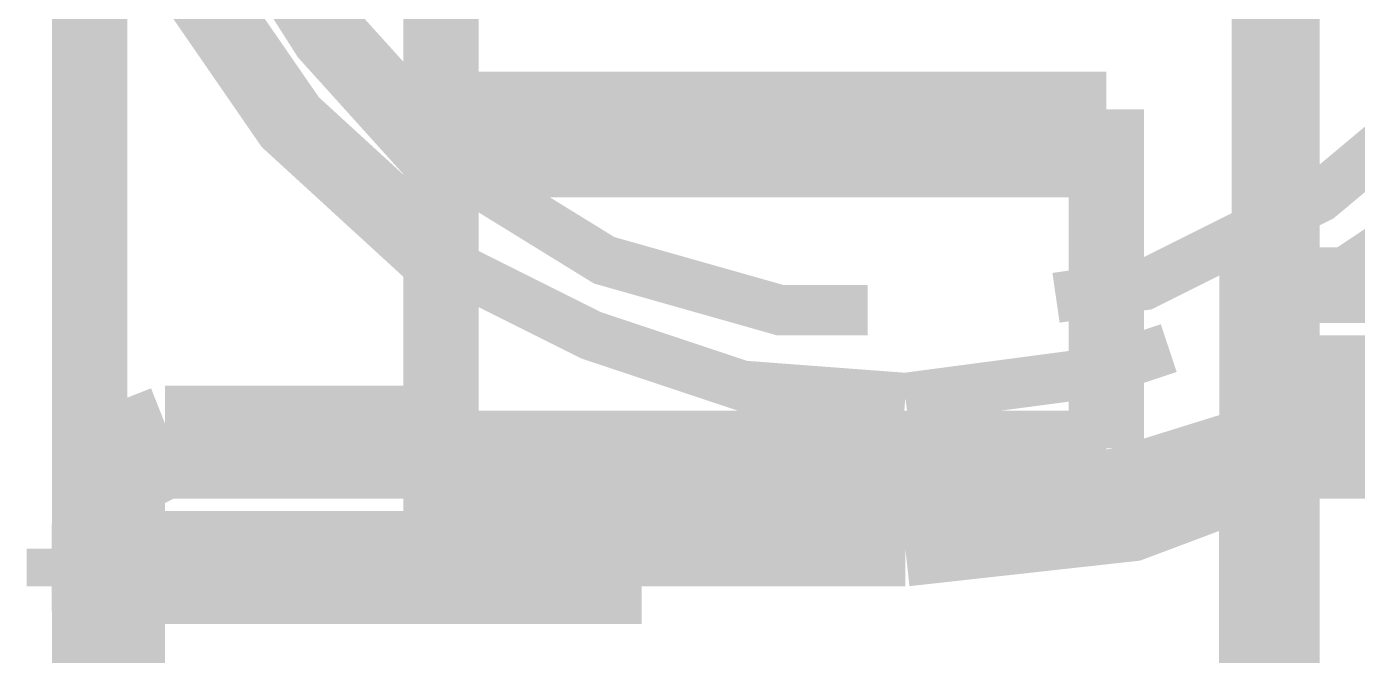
# Model space of a CAD drawing. Extents: x 0.1 to 11.6, y 0.3 to 16.2.
# Drawn here: x 8.0183 to 8.195, y 7.5875 to 7.671 of the extents above; entities that cross this region are included whole.
import ezdxf

# ---------------------------------------------------------------- set-up
doc = ezdxf.new("R2010")
doc.units = 0
doc.header["$MEASUREMENT"] = 0

msp = doc.modelspace()

# ---------------------------------------------------------------- linework, layer by layer
at = {"color": 0}
for points, const_width in [([(8.02669, 5.91667), (8.02669, 9.22835)], 0.01), ([(8.13499, 7.60167), (8.16499, 7.60499), (8.19168, 7.61501), (8.21669, 7.62999), (8.23665, 7.65001), (8.25331, 7.67503), (8.26167, 7.70167), (8.26497, 7.73167), (8.26167, 7.75999), (8.25331, 7.78836), (8.23665, 7.81168), (8.21669, 7.83333), (8.19168, 7.84831), (8.16499, 7.85835), (8.13499, 7.86165)], 0.01), ([(8.13499, 7.60667), (8.16336, 7.61003), (8.19, 7.61833), (8.21332, 7.63336), (8.23335, 7.65332), (8.24832, 7.67665), (8.25667, 7.70335), (8.25999, 7.73167), (8.25667, 7.75836), (8.24832, 7.785), (8.23335, 7.80832), (8.21332, 7.82835), (8.19, 7.84332), (8.16336, 7.85335), (8.13499, 7.85667)], 0.01), ([(8.02669, 7.73167), (8.02832, 7.70503), (8.03836, 7.68001), (8.05333, 7.65831), (8.07335, 7.63997)], 0.01), ([(8.03668, 7.73167), (8.03836, 7.71001), (8.04665, 7.68832), (8.05832, 7.66997), (8.07335, 7.65332)], 0.01), ([(8.07335, 7.66), (8.07335, 7.69997)], 0.01), ([(8.18164, 7.67833), (8.18164, 7.62332)], 0.00667), ([(8.18332, 7.67665), (8.18332, 7.65169)], 0.00667), ([(8.18668, 7.67665), (8.18668, 7.62332)], 0.00667), ([(8.19336, 7.63835), (8.20335, 7.64501), (8.22168, 7.66336), (8.22835, 7.67333)], 0.00667), ([(8.18332, 7.66667), (8.18164, 7.66667)], 0.00667), ([(8.18164, 7.66667), (8.18332, 7.66667)], 0.00667), ([(8.18668, 7.66667), (8.18332, 7.66667)], 0.00667), ([(8.18668, 7.66667), (8.18832, 7.66667)], 0.00667), ([(8.18164, 7.66336), (8.18332, 7.66336)], 0.00667), ([(8.18332, 7.66336), (8.18164, 7.66336)], 0.00667), ([(8.18332, 7.66336), (8.18668, 7.66336)], 0.00667), ([(8.18668, 7.66336), (8.18832, 7.66336)], 0.00667), ([(8.16168, 7.66), (8.07335, 7.66)], 0.01), ([(8.07335, 7.66), (8.07335, 7.65332)], 0.01), ([(8.16168, 7.66), (8.16168, 7.65332)], 0.01), ([(8.08165, 7.66), (8.08165, 7.65332)], 0.00667), ([(8.10167, 7.65332), (8.10167, 7.66)], 0.00667), ([(8.13499, 7.66), (8.13499, 7.65332)], 0.00667), ([(8.15332, 7.65332), (8.15332, 7.66)], 0.00667), ([(8.155, 7.63499), (8.16667, 7.63667), (8.19, 7.64833), (8.19997, 7.65668)], 0.00667), ([(8.16168, 7.65332), (8.07335, 7.65332)], 0.01), ([(8.07335, 7.65332), (8.07335, 7.64833)], 0.01), ([(8.16168, 7.65332), (8.16168, 7.64833)], 0.01), ([(8.18332, 7.655), (8.18164, 7.655)], 0.00667), ([(8.18164, 7.655), (8.18164, 7.65332)], 0.00667), ([(8.18668, 7.655), (8.18332, 7.655)], 0.00667), ([(8.18668, 7.65332), (8.18668, 7.655)], 0.00667), ([(8.07335, 7.65332), (8.095, 7.63997), (8.11833, 7.63336), (8.12999, 7.63336)], 0.00667), ([(8.18164, 7.65169), (8.18332, 7.65169)], 0.00667), ([(8.18332, 7.65169), (8.18164, 7.65169)], 0.00667), ([(8.18668, 7.65169), (8.18332, 7.65169)], 0.00667), ([(8.18332, 7.65169), (8.18332, 7.65001)], 0.00667), ([(8.18668, 7.65169), (8.18832, 7.65169)], 0.00667), ([(8.07335, 7.64833), (8.07335, 7.61501)], 0.01), ([(8.16168, 7.64833), (8.16168, 7.61501)], 0.01), ([(8.18332, 7.65001), (8.18332, 7.64833)], 0.00667), ([(8.18332, 7.64833), (8.18332, 7.59831)], 0.00667), ([(8.18668, 7.64833), (8.18332, 7.64833)], 0.00667), ([(8.18332, 7.64665), (8.18668, 7.64665)], 0.00667), ([(8.18668, 7.64665), (8.18832, 7.64665)], 0.00667), ([(8.18668, 7.64501), (8.18332, 7.64501)], 0.00667), ([(8.18668, 7.64501), (8.18832, 7.64501)], 0.00667), ([(8.18668, 7.64333), (8.18332, 7.64333)], 0.00667), ([(8.18668, 7.64333), (8.18832, 7.64333)], 0.00667), ([(8.18332, 7.64165), (8.18001, 7.64165)], 0.00667), ([(8.18001, 7.64165), (8.18001, 7.63997)], 0.00667), ([(8.18332, 7.64165), (8.18668, 7.64165)], 0.00667), ([(8.18668, 7.64165), (8.18332, 7.64165)], 0.00667), ([(8.18668, 7.64165), (8.18832, 7.64165)], 0.00667), ([(8.07335, 7.63997), (8.09332, 7.62999), (8.11333, 7.62332), (8.13499, 7.62169)], 0.00667), ([(8.18001, 7.63997), (8.18001, 7.62332)], 0.00667), ([(8.18668, 7.63997), (8.18164, 7.63835)], 0.00667), ([(8.18332, 7.63997), (8.18668, 7.63997)], 0.00667), ([(8.18668, 7.63997), (8.18832, 7.63997)], 0.00667), ([(8.18668, 7.63997), (8.18832, 7.63997)], 0.00667), ([(8.18164, 7.63835), (8.18332, 7.63835)], 0.00667), ([(8.18668, 7.63835), (8.18332, 7.63835)], 0.00667), ([(8.18668, 7.63835), (8.18832, 7.63835)], 0.00667), ([(8.18832, 7.63835), (8.19336, 7.63835)], 0.00667), ([(8.18832, 7.63835), (8.18832, 7.63499)], 0.00667), ([(8.19336, 7.63835), (8.21669, 7.63835)], 0.00667), ([(8.18668, 7.63667), (8.18332, 7.63667)], 0.00667), ([(8.18668, 7.63667), (8.18832, 7.63667)], 0.00667), ([(8.18668, 7.63499), (8.18668, 7.63667)], 0.00667), ([(8.18332, 7.63499), (8.18668, 7.63499)], 0.00667), ([(8.18668, 7.62332), (8.18668, 7.63499)], 0.00667), ([(8.18668, 7.63499), (8.18832, 7.63499)], 0.00667), ([(8.18832, 7.63499), (8.18668, 7.63499)], 0.00667), ([(8.19336, 7.63499), (8.19168, 7.63499), (8.19, 7.63499), (8.18832, 7.63499)], 0.00667), ([(8.21669, 7.63499), (8.19336, 7.63499)], 0.00667), ([(8.18332, 7.63336), (8.18668, 7.63336)], 0.00667), ([(8.18001, 7.63167), (8.18001, 7.62999)], 0.00667), ([(8.18164, 7.62999), (8.18164, 7.63167)], 0.00667), ([(8.18668, 7.63167), (8.18332, 7.63167)], 0.00667), ([(8.13499, 7.62169), (8.16, 7.625), (8.16997, 7.62831)], 0.00667), ([(8.18164, 7.62999), (8.18001, 7.62999)], 0.00667), ([(8.18164, 7.62999), (8.18164, 7.62332)], 0.00667), ([(8.18832, 7.62668), (8.18668, 7.62831)], 0.00667), ([(8.18832, 7.62332), (8.18832, 7.62668)], 0.00667), ([(8.19168, 7.62668), (8.18832, 7.62668)], 0.00667), ([(8.19168, 7.62332), (8.19168, 7.62668)], 0.00667), ([(8.19168, 7.62332), (8.19168, 7.62668)], 0.00667), ([(8.19168, 7.62668), (8.19336, 7.62668)], 0.00667), ([(8.21001, 7.62668), (8.19168, 7.62668)], 0.00667), ([(8.18001, 7.62332), (8.18001, 7.60835)], 0.00667), ([(8.18164, 7.62332), (8.18164, 7.61003)], 0.00667), ([(8.18164, 7.62332), (8.18164, 7.61664)], 0.00667), ([(8.18668, 7.61165), (8.18668, 7.62332)], 0.00667), ([(8.18668, 7.62332), (8.18668, 7.56999)], 0.00667), ([(8.18832, 7.62001), (8.18832, 7.62332)], 0.00667), ([(8.19168, 7.62001), (8.19168, 7.62332)], 0.00667), ([(8.19168, 7.62001), (8.19168, 7.62332)], 0.00667), ([(8.03668, 7.61833), (8.02832, 7.61501), (8.02669, 7.60835)], 0.01), ([(8.06999, 7.61833), (8.03668, 7.61833)], 0.01), ([(8.06999, 7.61333), (8.06999, 7.61833)], 0.01), ([(8.18668, 7.61833), (8.18832, 7.62001)], 0.00667), ([(8.18832, 7.62001), (8.19168, 7.62001)], 0.00667), ([(8.19168, 7.62001), (8.19336, 7.62001)], 0.00667), ([(8.19168, 7.62001), (8.21001, 7.62001)], 0.00667), ([(8.16168, 7.61501), (8.07335, 7.61501)], 0.01), ([(8.07335, 7.60667), (8.07335, 7.61501)], 0.01), ([(8.18001, 7.61664), (8.18001, 7.61501)], 0.00667), ([(8.18001, 7.61664), (8.18164, 7.61664)], 0.00667), ([(8.18164, 7.61501), (8.18164, 7.61664)], 0.00667), ([(8.03668, 7.61333), (8.03331, 7.61165), (8.03168, 7.61003), (8.03168, 7.60835)], 0.01), ([(8.06999, 7.61333), (8.03668, 7.61333)], 0.01), ([(8.18332, 7.61501), (8.18668, 7.61501)], 0.00667), ([(8.18668, 7.61333), (8.18332, 7.61333)], 0.00667), ([(8.18164, 7.61003), (8.18164, 7.56836)], 0.01), ([(8.18668, 7.61165), (8.22331, 7.61165)], 0.00667), ([(8.18668, 7.61165), (8.18832, 7.61165)], 0.00667), ([(8.03168, 7.60835), (8.03168, 7.54833)], 0.01), ([(8.18001, 7.60835), (8.18001, 7.60499)], 0.01), ([(8.18668, 7.61003), (8.18332, 7.61003)], 0.00667), ([(8.18668, 7.60835), (8.18668, 7.61003)], 0.00667), ([(8.18668, 7.61003), (8.18832, 7.61003)], 0.00667), ([(8.07335, 7.60667), (8.07335, 7.60167)], 0.01), ([(8.13499, 7.60667), (8.07335, 7.60667)], 0.01), ([(8.18164, 7.60835), (8.18668, 7.60667)], 0.00667), ([(8.18164, 7.60835), (8.18332, 7.60835)], 0.00667), ([(8.18332, 7.60835), (8.18668, 7.60835)], 0.00667), ([(8.18332, 7.60835), (8.18668, 7.60835)], 0.00667), ([(8.18668, 7.60835), (8.18832, 7.60835)], 0.00667), ([(8.08003, 7.60667), (8.08003, 7.60167)], 0.00667), ([(8.095, 7.60167), (8.095, 7.60667)], 0.00667), ([(8.18001, 7.60499), (8.18164, 7.60499)], 0.01), ([(8.18001, 7.60499), (8.18164, 7.60499)], 0.01), ([(8.18668, 7.60667), (8.18332, 7.60667)], 0.00667), ([(8.18668, 7.60667), (8.18832, 7.60667)], 0.00667), ([(8.18668, 7.60667), (8.18832, 7.60667)], 0.00667), ([(8.18164, 7.60499), (8.18332, 7.60499)], 0.00667), ([(8.18668, 7.60499), (8.18332, 7.60499)], 0.00667), ([(8.18332, 7.60499), (8.18668, 7.60499)], 0.00667), ([(8.18668, 7.60499), (8.18832, 7.60499)], 0.00667), ([(8.09999, 7.60167), (8.03168, 7.60167)], 0.01), ([(8.13499, 7.60167), (8.07335, 7.60167)], 0.01), ([(8.09999, 7.59668), (8.09999, 7.60167)], 0.01), ([(8.18332, 7.60335), (8.18668, 7.60335)], 0.00667), ([(8.18668, 7.60335), (8.18832, 7.60335)], 0.00667), ([(8.02165, 7.59668), (8.02165, 7.60167)], 0.00667), ([(8.03168, 7.60167), (8.02165, 7.60167)], 0.00667), ([(8.08832, 7.60167), (8.08832, 7.59668)], 0.00667), ([(8.095, 7.59668), (8.095, 7.60167)], 0.00667), ([(8.18332, 7.60167), (8.18668, 7.60167)], 0.00667), ([(8.18668, 7.60167), (8.18832, 7.60167)], 0.00667), ([(8.03168, 7.59999), (8.02669, 7.59999)], 0.00667), ([(8.09999, 7.59668), (8.03168, 7.59668)], 0.01), ([(8.18668, 7.59999), (8.18332, 7.59999)], 0.00667), ([(8.18332, 7.59831), (8.18332, 7.59668)], 0.00667), ([(8.18668, 7.59831), (8.18332, 7.59831)], 0.00667), ([(8.18668, 7.59999), (8.18832, 7.59999)], 0.00667), ([(8.03168, 7.59668), (8.02165, 7.59668)], 0.00667), ([(8.18332, 7.59668), (8.18332, 7.595)], 0.00667), ([(8.18164, 7.595), (8.18332, 7.595)], 0.00667), ([(8.18164, 7.595), (8.18332, 7.595)], 0.00667), ([(8.18332, 7.595), (8.18332, 7.56999)], 0.00667), ([(8.18668, 7.595), (8.18332, 7.595)], 0.00667), ([(8.18668, 7.595), (8.18832, 7.595)], 0.00667), ([(8.18164, 7.59332), (8.18164, 7.59169)], 0.00667), ([(8.18668, 7.59169), (8.18668, 7.59332)], 0.00667), ([(8.18164, 7.59169), (8.18332, 7.59169)], 0.00667), ([(8.18332, 7.59169), (8.18668, 7.59169)], 0.00667)]:
    msp.add_lwpolyline(points, dxfattribs=dict(at, const_width=const_width))

doc.saveas('drawing.dxf')
